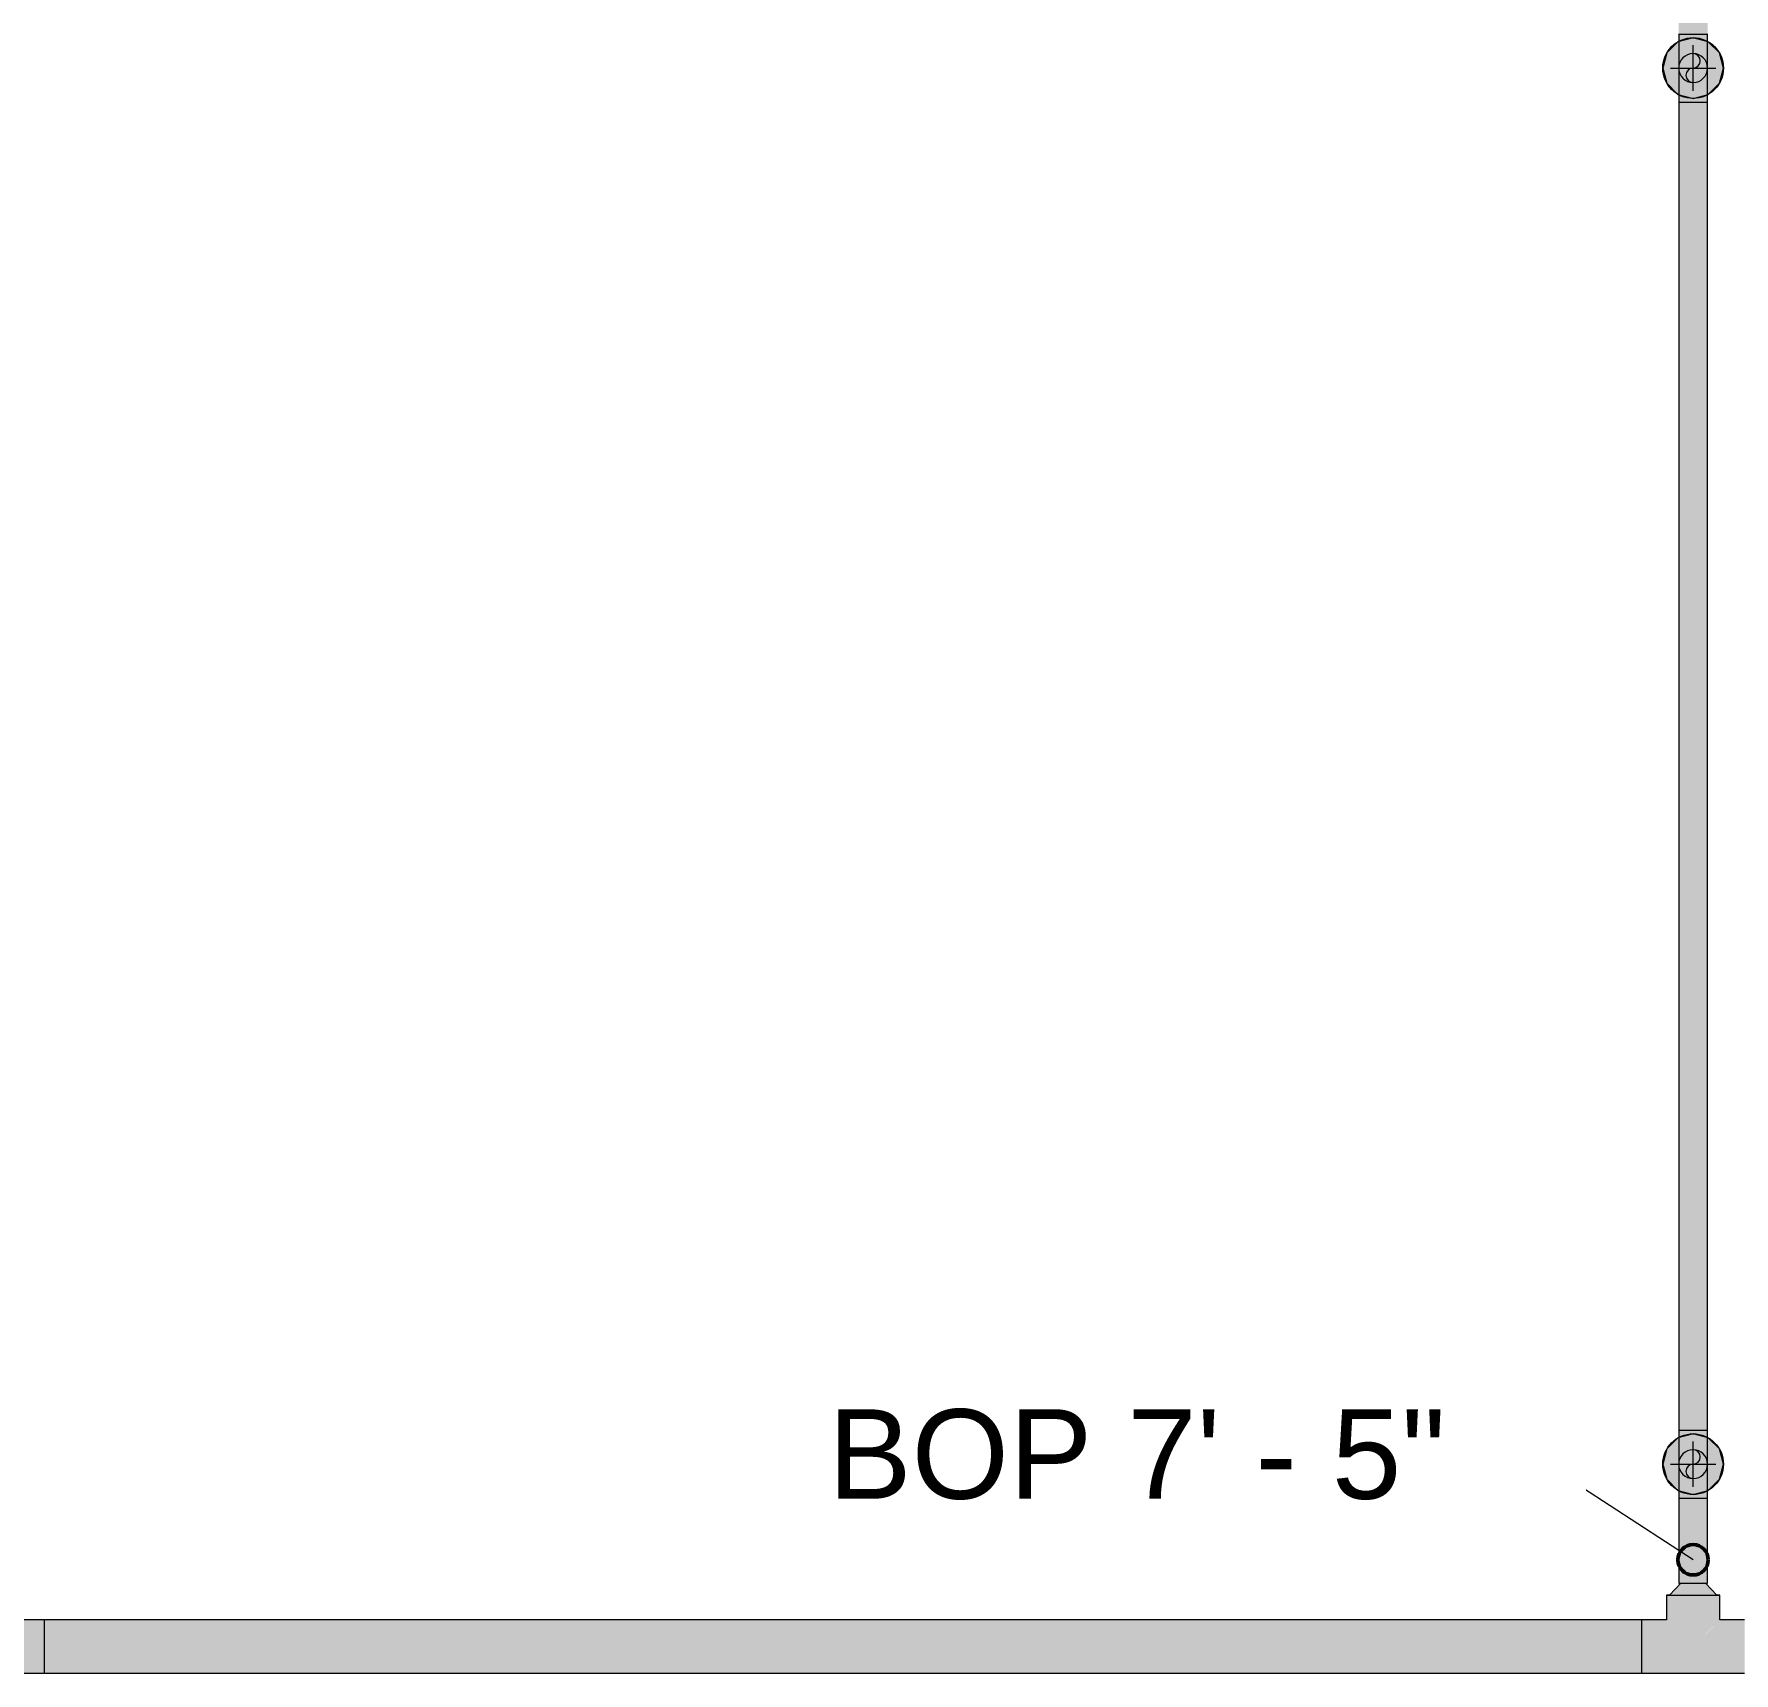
# Model space of a CAD drawing. Header units: inches. Extents: x -3385 to 41, y 7 to 1342.
# Drawn here: x -1401.3 to -1289.3, y 46 to 154 of the extents above; entities that cross this region are included whole.
import ezdxf

# ---------------------------------------------------------------- set-up
doc = ezdxf.new("R2010")
doc.units = ezdxf.units.IN
doc.header["$MEASUREMENT"] = 0
for name, color, linetype, lineweight in [('A-ANNO-NOTE', 131, 'Continuous', 9), ('G-ANNO-DIMS', 111, 'Continuous', 9), ('P-PIPE', 3, 'Continuous', 9), ('P-PIPE-CNTR', 3, 'Continuous', 9)]:
    doc.layers.add(name, color=color, linetype=linetype, lineweight=lineweight)
doc.styles.add('Arial', font='arial.ttf', dxfattribs={"height": 5.901198})

msp = doc.modelspace()

# ---------------------------------------------------------------- hatches: boundary and pattern name
at = {"layer": 'A-ANNO-NOTE'}
h = msp.add_hatch(color=256, dxfattribs=at)
edge = h.paths.add_edge_path(flags=0)
edge.add_arc((-1292, 151.743), 2, 0, 360)
for points in [[(-1292, 149.743), (-1291, 150.011), (-1290.268, 150.743), (-1290, 151.743), (-1290.268, 152.743), (-1291, 153.475), (-1292, 153.743), (-1293, 153.475), (-1293.732, 152.743), (-1294, 151.743), (-1293.732, 150.743), (-1293, 150.011)], [(-1292, 57.743), (-1291, 58.011), (-1290.268, 58.743), (-1290, 59.743), (-1290.268, 60.743), (-1291, 61.475), (-1292, 61.743), (-1293, 61.475), (-1293.732, 60.743), (-1294, 59.743), (-1293.732, 58.743), (-1293, 58.011)]]:
    msp.add_hatch(color=256, dxfattribs=at).paths.add_polyline_path(points, flags=0)
h = msp.add_hatch(color=256, dxfattribs=at)
edge = h.paths.add_edge_path(flags=0)
edge.add_arc((-1292, 59.743), 2, 0, 360)
at = {"layer": 'P-PIPE'}
h = msp.add_hatch(color=256, dxfattribs=at)
h.paths.add_polyline_path([(-1292.673, 153.985), (-1292.673, 153.985), (-1292.673, 164.105)], flags=0)
h.paths.add_polyline_path([(-1292, 153.983), (-1292, 245.495), (-1292.95, 245.498), (-1292.95, 153.987), (-1292.474, 153.984), (-1292.246, 153.984)], flags=0)
for points in [[(-1292, 153.983), (-1291.05, 153.987), (-1291.05, 245.499), (-1291.525, 245.496), (-1292, 245.495), (-1292, 164.105)], [(-1292, 150.793), (-1291.754, 150.825), (-1291.525, 150.92), (-1291.328, 151.071), (-1291.177, 151.268), (-1291.082, 151.497), (-1291.05, 151.743), (-1291.082, 151.989), (-1291.177, 152.218), (-1291.328, 152.415), (-1291.525, 152.566), (-1291.754, 152.66), (-1292, 152.693), (-1292.246, 152.66), (-1292.475, 152.566), (-1292.672, 152.415), (-1292.823, 152.218), (-1292.918, 151.989), (-1292.95, 151.743), (-1292.918, 151.497), (-1292.823, 151.268), (-1292.672, 151.071), (-1292.475, 150.92), (-1292.246, 150.825)], [(-1292, 61.983), (-1291.05, 61.987), (-1291.05, 149.499), (-1291.525, 149.496), (-1292, 149.495), (-1292, 67.886)], [(-1292, 58.793), (-1291.754, 58.825), (-1291.525, 58.92), (-1291.328, 59.071), (-1291.177, 59.268), (-1291.082, 59.497), (-1291.05, 59.743), (-1291.082, 59.989), (-1291.177, 60.218), (-1291.328, 60.415), (-1291.525, 60.566), (-1291.754, 60.66), (-1292, 60.693), (-1292.246, 60.66), (-1292.475, 60.566), (-1292.672, 60.415), (-1292.823, 60.218), (-1292.918, 59.989), (-1292.95, 59.743), (-1292.918, 59.497), (-1292.823, 59.268), (-1292.672, 59.071), (-1292.475, 58.92), (-1292.246, 58.825)], [(-1292, 51.892), (-1292, 57.495), (-1292.95, 57.498), (-1292.95, 51.896), (-1292.475, 51.893), (-1292.246, 51.893)], [(-1292, 51.892), (-1291.05, 51.896), (-1291.05, 57.499), (-1291.525, 57.496), (-1292, 57.495), (-1292, 54.141)], [(-1291.997, 51.109), (-1290.438, 51.115), (-1291.188, 51.894), (-1292.823, 51.886), (-1293.563, 51.115), (-1292.249, 51.109), (-1291.999, 51.109)], [(-1291.997, 47.722), (-1290.25, 49.479), (-1290.25, 51.115), (-1290.868, 51.11), (-1293.701, 51.114), (-1293.75, 51.115), (-1293.75, 49.479), (-1292.45, 48.175), (-1292.249, 47.975)], [(-1407.386, 45.979), (-1400.614, 45.98), (-1400.611, 46.848), (-1400.614, 49.479), (-1402.25, 49.479), (-1402.76, 48.962), (-1403.997, 47.722), (-1405.751, 49.479), (-1407.386, 49.479), (-1407.383, 48.39), (-1407.386, 46.009)], [(-1388.361, 47.729), (-1295.382, 47.729), (-1295.386, 49.479), (-1400.614, 49.479), (-1400.611, 48.39), (-1400.611, 47.729)], [(-1295.385, 45.979), (-1288.614, 45.98), (-1288.611, 46.848), (-1288.614, 49.479), (-1290.25, 49.479), (-1290.76, 48.962), (-1291.997, 47.722), (-1293.751, 49.479), (-1295.386, 49.479), (-1295.383, 48.39), (-1295.385, 45.979)]]:
    msp.add_hatch(color=256, dxfattribs=at).paths.add_polyline_path(points, flags=0)
h = msp.add_hatch(color=256, dxfattribs=at)
h.paths.add_polyline_path([(-1292.951, 151.743), (-1292.918, 151.992), (-1292.788, 152.276), (-1292.655, 152.433), (-1292.443, 152.58), (-1292.243, 152.662), (-1292, 152.694), (-1292, 153.983), (-1292.951, 153.987), (-1292.951, 151.908)], flags=0)
h.paths.add_polyline_path([(-1292, 149.495), (-1292.002, 150.793), (-1292.254, 150.827), (-1292.477, 150.921), (-1292.674, 151.073), (-1292.841, 151.31), (-1292.879, 151.381), (-1292.933, 151.561), (-1292.951, 151.743), (-1292.951, 149.499), (-1292.475, 149.496), (-1292.246, 149.495)], flags=0)
h = msp.add_hatch(color=256, dxfattribs=at)
h.paths.add_polyline_path([(-1291.05, 151.743), (-1291.05, 153.987), (-1291.525, 153.984), (-1292, 153.983), (-1291.99, 152.693), (-1291.746, 152.66), (-1291.524, 152.566), (-1291.326, 152.413), (-1291.16, 152.177), (-1291.121, 152.105), (-1291.067, 151.926), (-1291.05, 151.749)], flags=0)
h.paths.add_polyline_path([(-1292, 149.495), (-1291.05, 149.499), (-1291.05, 151.738), (-1291.082, 151.496), (-1291.213, 151.21), (-1291.346, 151.053), (-1291.539, 150.914), (-1291.754, 150.825), (-1292, 150.793), (-1292, 150.359)], flags=0)
h = msp.add_hatch(color=256, dxfattribs=at)
h.paths.add_polyline_path([(-1292, 150.793), (-1291.754, 150.825), (-1291.525, 150.92), (-1291.328, 151.072), (-1291.177, 151.269), (-1291.082, 151.498), (-1291.05, 151.747), (-1291.082, 151.991), (-1291.179, 152.221), (-1291.33, 152.417), (-1291.529, 152.568), (-1291.757, 152.662), (-1292.011, 152.693), (-1292.25, 152.66), (-1292.48, 152.563), (-1292.675, 152.413), (-1292.826, 152.214), (-1292.919, 151.985), (-1292.95, 151.735), (-1292.917, 151.494), (-1292.822, 151.265), (-1292.671, 151.07), (-1292.474, 150.919), (-1292.245, 150.825), (-1292.001, 150.793)], flags=0)
h.paths.add_polyline_path([(-1292, 150.793), (-1292.249, 150.826), (-1292.475, 150.92), (-1292.675, 151.075), (-1292.823, 151.268), (-1292.919, 151.505), (-1292.95, 151.743), (-1292.914, 151.998), (-1292.823, 152.218), (-1292.663, 152.421), (-1292.475, 152.566), (-1292.236, 152.662), (-1292, 152.693), (-1291.746, 152.657), (-1291.525, 152.566), (-1291.325, 152.41), (-1291.177, 152.218), (-1291.082, 151.989), (-1291.05, 151.742), (-1291.083, 151.495), (-1291.177, 151.268), (-1291.328, 151.071), (-1291.525, 150.92), (-1291.755, 150.825)], flags=0)
h = msp.add_hatch(color=256, dxfattribs=at)
h.paths.add_polyline_path([(-1292.673, 61.985), (-1292.673, 61.985), (-1292.673, 67.886)], flags=0)
h.paths.add_polyline_path([(-1292, 61.983), (-1292, 149.495), (-1292.95, 149.498), (-1292.95, 61.987), (-1292.474, 61.984), (-1292.246, 61.984)], flags=0)
h = msp.add_hatch(color=256, dxfattribs=at)
h.paths.add_polyline_path([(-1292.951, 59.743), (-1292.918, 59.992), (-1292.788, 60.276), (-1292.655, 60.433), (-1292.443, 60.58), (-1292.243, 60.662), (-1292, 60.694), (-1292, 61.983), (-1292.951, 61.987), (-1292.951, 59.908)], flags=0)
h.paths.add_polyline_path([(-1292, 57.495), (-1292.002, 58.793), (-1292.254, 58.827), (-1292.477, 58.921), (-1292.674, 59.073), (-1292.841, 59.31), (-1292.879, 59.381), (-1292.933, 59.561), (-1292.951, 59.743), (-1292.951, 57.499), (-1292.475, 57.496), (-1292.246, 57.495)], flags=0)
h = msp.add_hatch(color=256, dxfattribs=at)
h.paths.add_polyline_path([(-1291.05, 59.743), (-1291.05, 61.987), (-1291.525, 61.984), (-1292, 61.983), (-1291.99, 60.693), (-1291.746, 60.66), (-1291.524, 60.566), (-1291.326, 60.413), (-1291.16, 60.177), (-1291.121, 60.105), (-1291.067, 59.926), (-1291.05, 59.749)], flags=0)
h.paths.add_polyline_path([(-1292, 57.495), (-1291.05, 57.499), (-1291.05, 59.738), (-1291.082, 59.496), (-1291.213, 59.21), (-1291.346, 59.053), (-1291.539, 58.914), (-1291.754, 58.825), (-1292, 58.793), (-1292, 58.683)], flags=0)
h = msp.add_hatch(color=256, dxfattribs=at)
h.paths.add_polyline_path([(-1292, 58.793), (-1291.754, 58.825), (-1291.525, 58.92), (-1291.328, 59.072), (-1291.177, 59.269), (-1291.082, 59.498), (-1291.05, 59.747), (-1291.082, 59.991), (-1291.179, 60.221), (-1291.33, 60.417), (-1291.529, 60.568), (-1291.757, 60.662), (-1292.011, 60.693), (-1292.25, 60.66), (-1292.48, 60.563), (-1292.675, 60.413), (-1292.826, 60.214), (-1292.919, 59.985), (-1292.95, 59.735), (-1292.917, 59.494), (-1292.822, 59.265), (-1292.671, 59.07), (-1292.474, 58.919), (-1292.245, 58.825), (-1292.001, 58.793)], flags=0)
h.paths.add_polyline_path([(-1292, 58.793), (-1292.249, 58.826), (-1292.475, 58.92), (-1292.675, 59.075), (-1292.823, 59.268), (-1292.919, 59.505), (-1292.95, 59.743), (-1292.914, 59.998), (-1292.823, 60.218), (-1292.663, 60.421), (-1292.475, 60.566), (-1292.236, 60.662), (-1292, 60.693), (-1291.746, 60.657), (-1291.525, 60.566), (-1291.325, 60.41), (-1291.177, 60.218), (-1291.082, 59.989), (-1291.05, 59.742), (-1291.083, 59.495), (-1291.177, 59.268), (-1291.328, 59.071), (-1291.525, 58.92), (-1291.755, 58.825)], flags=0)
h = msp.add_hatch(color=256, dxfattribs=at)
h.paths.add_polyline_path([(-1370.886, 45.979), (-1295.386, 45.979), (-1295.383, 46.854), (-1295.382, 47.729), (-1400.611, 47.729), (-1400.614, 45.979), (-1388.361, 45.979)], flags=0)
h.paths.add_polyline_path([(-1400.612, 46.214), (-1400.613, 46.214), (-1388.361, 46.214)], flags=0)

# ---------------------------------------------------------------- linework, layer by layer
at = {"layer": 'A-ANNO-NOTE'}
for p, q in [((-1293, 153.475), (-1293.732, 152.743)), ((-1292, 153.743), (-1293, 153.475)), ((-1291, 153.475), (-1292, 153.743)), ((-1290.268, 152.743), (-1291, 153.475)), ((-1293.732, 152.743), (-1294, 151.743)), ((-1290, 151.743), (-1290.268, 152.743)), ((-1294, 151.743), (-1293.732, 150.743)), ((-1290.268, 150.743), (-1290, 151.743)), ((-1293.732, 150.743), (-1293, 150.011)), ((-1291, 150.011), (-1290.268, 150.743)), ((-1293, 150.011), (-1292, 149.743)), ((-1292, 149.743), (-1291, 150.011)), ((-1292, 61.743), (-1293, 61.475)), ((-1291, 61.475), (-1292, 61.743)), ((-1293.732, 60.743), (-1294, 59.743)), ((-1293, 61.475), (-1293.732, 60.743)), ((-1290.268, 60.743), (-1291, 61.475)), ((-1290, 59.743), (-1290.268, 60.743)), ((-1294, 59.743), (-1293.732, 58.743)), ((-1290.268, 58.743), (-1290, 59.743)), ((-1293.732, 58.743), (-1293, 58.011)), ((-1291, 58.011), (-1290.268, 58.743)), ((-1293, 58.011), (-1292, 57.743)), ((-1292, 57.743), (-1291, 58.011))]:
    msp.add_line(p, q, dxfattribs=at)
for centre in [(-1292, 151.743), (-1292, 59.743)]:
    msp.add_circle(centre, 2, dxfattribs=at)
at = {"layer": 'G-ANNO-DIMS'}
for p, q in [((-1302.934, 60.556), (-1307.107, 60.556)), ((-1292, 53.438), (-1302.934, 60.556))]:
    msp.add_line(p, q, dxfattribs=at)
at = {"layer": 'G-ANNO-DIMS', "lineweight": 50}
msp.add_circle((-1292, 53.438), 1, dxfattribs=at)
at = {"layer": 'P-PIPE'}
for p, q in [((-1292.951, 153.987), (-1292.951, 149.499)), ((-1291.05, 149.499), (-1291.05, 153.987)), ((-1292.95, 149.499), (-1292.95, 61.987)), ((-1291.05, 61.987), (-1291.05, 149.499)), ((-1292.951, 61.987), (-1292.951, 57.499)), ((-1291.05, 57.499), (-1291.05, 61.987)), ((-1292.95, 57.499), (-1292.95, 51.896)), ((-1291.05, 51.896), (-1291.05, 57.499)), ((-1293.563, 51.115), (-1292.813, 51.896)), ((-1290.438, 51.115), (-1291.188, 51.896)), ((-1293.75, 51.115), (-1293.75, 49.479)), ((-1290.25, 49.479), (-1290.25, 51.115)), ((-1400.614, 49.479), (-1402.25, 49.479)), ((-1295.386, 49.479), (-1400.614, 49.479)), ((-1293.75, 49.479), (-1295.386, 49.479)), ((-1288.614, 49.479), (-1290.25, 49.479)), ((-1407.386, 45.979), (-1400.614, 45.979)), ((-1400.614, 45.979), (-1295.386, 45.979)), ((-1295.386, 45.979), (-1288.614, 45.979))]:
    msp.add_line(p, q, dxfattribs=at)
for centre, radius, start, end in [((-1292, 151.743), 0.95, 0, 180), ((-1292, 152.218), 0.475, 270, 90), ((-1292, 151.743), 0.95, 180, 0), ((-1292, 151.268), 0.475, 90, 270), ((-1292, 59.743), 0.95, 0, 180), ((-1292, 60.218), 0.475, 270, 90), ((-1292, 59.743), 0.95, 180, 360), ((-1292, 59.268), 0.475, 90, 270)]:
    msp.add_arc(centre, radius, start, end, dxfattribs=at)
for centre, major_axis, ratio, start_param, end_param in [((-1292, 153.987), (0.951, 0), 0.0041666, 3.1415927, 3.403392), ((-1292, 153.987), (0.951, 0), 0.0041666, 3.4054884, 3.6651914), ((-1292, 153.987), (0.951, 0), 0.0041666, 3.6663729, 3.9269908), ((-1292, 153.987), (0.95, 0), 0.0041666, 3.6651914, 3.9260253), ((-1292, 153.987), (0.951, 0), 0.0041666, 3.9277311, 4.1887902), ((-1292, 153.987), (0.95, 0), 0.0041666, 3.9269908, 4.1882663), ((-1292, 153.987), (0.951, 0), 0.0041666, 4.1892397, 4.4505896), ((-1292, 153.987), (0.95, 0), 0.0041666, 4.1887902, 4.4503567), ((-1292, 153.987), (0.951, 0), 0.0041666, 4.4508064, 4.712389), ((-1292, 153.987), (0.95, 0), 0.0041666, 4.4505896, 4.712389), ((-1292, 153.987), (0.951, 0), 0.0041666, 4.712389, 4.9739716), ((-1292, 153.987), (0.95, 0), 0.0041666, 4.712389, 4.9741884), ((-1292, 153.987), (0.951, 0), 0.0041666, 4.9741884, 5.2355383), ((-1292, 153.987), (0.95, 0), 0.0041666, 4.9744212, 5.2359878), ((-1292, 153.987), (0.951, 0), 0.0041666, 5.2359878, 5.4970469), ((-1292, 153.987), (0.95, 0), 0.0041666, 5.2365116, 5.4977871), ((-1292, 153.987), (0.951, 0), 0.0041666, 5.4977871, 5.758405), ((-1292, 153.987), (0.95, 0), 0.0041666, 5.4987526, 5.7595865), ((-1292, 153.987), (0.951, 0), 0.0041666, 5.7595865, 6.0192896), ((-1292, 153.987), (0.951, 0), 0.0041666, 6.0213859, 6.2831853), ((-1292, 149.499), (0.951, 0), 0.0041666, 3.1415927, 4.712389), ((-1292, 149.499), (0.95, 0), 0.0041666, 3.6651914, 3.9260253), ((-1292, 149.499), (0.95, 0), 0.0041666, 3.9269908, 4.1882663), ((-1292, 149.499), (0.95, 0), 0.0041666, 4.1887902, 4.4503567), ((-1292, 149.499), (0.95, 0), 0.0041666, 4.4505896, 4.712389), ((-1292, 149.499), (0.951, 0), 0.0041666, 4.712389, 6.2831853), ((-1292, 149.499), (0.95, 0), 0.0041666, 4.712389, 4.9741884), ((-1292, 149.499), (0.95, 0), 0.0041666, 4.9744212, 5.2359878), ((-1292, 149.499), (0.95, 0), 0.0041666, 5.2365116, 5.4977871), ((-1292, 149.499), (0.95, 0), 0.0041666, 5.4987526, 5.7595865), ((-1292, 61.987), (0.951, 0), 0.0041666, 3.1415927, 3.403392), ((-1292, 61.987), (0.951, 0), 0.0041666, 3.4054884, 3.6651914), ((-1292, 61.987), (0.951, 0), 0.0041666, 3.6663729, 3.9269908), ((-1292, 61.987), (0.95, 0), 0.0041666, 3.6651914, 3.9260253), ((-1292, 61.987), (0.951, 0), 0.0041666, 3.9277311, 4.1887902), ((-1292, 61.987), (0.95, 0), 0.0041666, 3.9269908, 4.1882663), ((-1292, 61.987), (0.951, 0), 0.0041666, 4.1892397, 4.4505896), ((-1292, 61.987), (0.95, 0), 0.0041666, 4.1887902, 4.4503567), ((-1292, 61.987), (0.951, 0), 0.0041666, 4.4508064, 4.712389), ((-1292, 61.987), (0.95, 0), 0.0041666, 4.4505896, 4.712389), ((-1292, 61.987), (0.951, 0), 0.0041666, 4.712389, 4.9739716), ((-1292, 61.987), (0.95, 0), 0.0041666, 4.712389, 4.9741884), ((-1292, 61.987), (0.951, 0), 0.0041666, 4.9741884, 5.2355383), ((-1292, 61.987), (0.95, 0), 0.0041666, 4.9744212, 5.2359878), ((-1292, 61.987), (0.951, 0), 0.0041666, 5.2359878, 5.4970469), ((-1292, 61.987), (0.95, 0), 0.0041666, 5.2365116, 5.4977871), ((-1292, 61.987), (0.951, 0), 0.0041666, 5.4977871, 5.758405), ((-1292, 61.987), (0.95, 0), 0.0041666, 5.4987526, 5.7595865), ((-1292, 61.987), (0.951, 0), 0.0041666, 5.7595865, 6.0192896), ((-1292, 61.987), (0.951, 0), 0.0041666, 6.0213859, 6.2831853), ((-1292, 57.499), (0.951, 0), 0.0041666, 3.1415927, 4.712389), ((-1292, 57.499), (0.95, 0), 0.0041666, 3.6651914, 3.9260253), ((-1292, 57.499), (0.95, 0), 0.0041666, 3.9269908, 4.1882663), ((-1292, 57.499), (0.95, 0), 0.0041666, 4.1887902, 4.4503567), ((-1292, 57.499), (0.95, 0), 0.0041666, 4.4505896, 4.712389), ((-1292, 57.499), (0.951, 0), 0.0041666, 4.712389, 6.2831853), ((-1292, 57.499), (0.95, 0), 0.0041666, 4.712389, 4.9741884), ((-1292, 57.499), (0.95, 0), 0.0041666, 4.9744212, 5.2359878), ((-1292, 57.499), (0.95, 0), 0.0041666, 5.2365116, 5.4977871), ((-1292, 57.499), (0.95, 0), 0.0041666, 5.4987526, 5.7595865), ((-1292, 51.896), (0.95, 0), 0.0041666, 3.1415927, 4.712389), ((-1292, 51.896), (0.95, 0), 0.0041666, 4.712389, 6.2831853), ((-1292, 51.115), (1.75, 0), 0.0041666, 2.6833479, 3.1415927), ((-1292, 51.115), (1.75, 0), 0.0041666, 3.1436923, 6.2831853), ((-1292, 51.115), (1.75, 0), 0.0041666, 0.0020996, 0.4575606), ((-1400.614, 47.729), (0, 1.75), 0.0020997, 6.1501904, 6.2790187), ((-1400.614, 47.729), (0, 1.75), 0.0020997, 6.0213859, 6.1502142), ((-1400.614, 47.729), (0, 1.75), 0.0020997, 5.888391, 6.0172193), ((-1400.614, 47.729), (0, 1.75), 0.0020997, 5.7595865, 5.8884148), ((-1295.386, 47.729), (0, 1.75), 0.0020997, 6.1501904, 6.2790187), ((-1295.386, 47.729), (0, 1.75), 0.0020997, 6.0213859, 6.1502142), ((-1295.386, 47.729), (0, 1.75), 0.0020997, 5.888391, 6.0172193), ((-1295.386, 47.729), (0, 1.75), 0.0020997, 5.7595865, 5.8884148), ((-1400.614, 47.729), (0, 1.75), 0.0020997, 5.4977871, 5.7561421), ((-1400.614, 47.729), (0, 1.75), 0.0020997, 5.498458, 5.7554199), ((-1400.614, 47.729), (0, 1.75), 0.0020997, 5.2363734, 5.4936205), ((-1400.614, 47.729), (0, 1.75), 0.0020997, 5.2359878, 5.4940551), ((-1400.614, 47.729), (0, 1.75), 0.0020997, 4.9743854, 5.2318211), ((-1400.614, 47.729), (0, 1.75), 0.0020997, 4.9741884, 5.2320662), ((-1400.614, 47.729), (0, 1.75), 0.0020997, 4.7124347, 4.9700217), ((-1400.614, 47.729), (0, 1.75), 0.0020997, 4.712389, 4.9701151), ((-1295.386, 47.729), (0, 1.75), 0.0020997, 5.4977871, 5.7561421), ((-1295.386, 47.729), (0, 1.75), 0.0020997, 5.498458, 5.7554199), ((-1295.386, 47.729), (0, 1.75), 0.0020997, 5.2363734, 5.4936205), ((-1295.386, 47.729), (0, 1.75), 0.0020997, 5.2359878, 5.4940551), ((-1295.386, 47.729), (0, 1.75), 0.0020997, 4.9743854, 5.2318211), ((-1295.386, 47.729), (0, 1.75), 0.0020997, 4.9741884, 5.2320662), ((-1295.386, 47.729), (0, 1.75), 0.0020997, 4.7124347, 4.9700217), ((-1295.386, 47.729), (0, 1.75), 0.0020997, 4.712389, 4.9701151), ((-1400.614, 47.729), (0, 1.75), 0.0020997, 4.4504939, 4.7082223), ((-1400.614, 47.729), (0, 1.75), 0.0020997, 4.4505896, 4.7081744), ((-1400.614, 47.729), (0, 1.75), 0.0020997, 4.1885425, 4.446423), ((-1400.614, 47.729), (0, 1.75), 0.0020997, 4.1887902, 4.4462233), ((-1295.386, 47.729), (0, 1.75), 0.0020997, 4.4504939, 4.7082223), ((-1295.386, 47.729), (0, 1.75), 0.0020997, 4.4505896, 4.7081744), ((-1295.386, 47.729), (0, 1.75), 0.0020997, 4.1885425, 4.446423), ((-1295.386, 47.729), (0, 1.75), 0.0020997, 4.1887902, 4.4462233), ((-1400.614, 47.729), (0, 1.75), 0.0020997, 3.403392, 3.5322203), ((-1400.614, 47.729), (0, 1.75), 0.0020997, 3.1415927, 3.3992254), ((-1400.614, 47.729), (0, 1.75), 0.0020997, 3.1415927, 3.2704209), ((-1400.614, 47.729), (0, 1.75), 0.0020997, 3.6644631, 3.9228242), ((-1400.614, 47.729), (0, 1.75), 0.0020997, 3.6651914, 3.9221473), ((-1400.614, 47.729), (0, 1.75), 0.0020997, 3.5321965, 3.6610248), ((-1400.614, 47.729), (0, 1.75), 0.0020997, 3.9265527, 4.1846236), ((-1400.614, 47.729), (0, 1.75), 0.0020997, 3.9269908, 4.1842344), ((-1295.386, 47.729), (0, 1.75), 0.0020997, 3.1415927, 3.3992254), ((-1295.386, 47.729), (0, 1.75), 0.0020997, 3.1415927, 3.2704209), ((-1295.386, 47.729), (0, 1.75), 0.0020997, 3.5321965, 3.6610248), ((-1295.386, 47.729), (0, 1.75), 0.0020997, 3.403392, 3.5322203), ((-1295.386, 47.729), (0, 1.75), 0.0020997, 3.9265527, 4.1846236), ((-1295.386, 47.729), (0, 1.75), 0.0020997, 3.9269908, 4.1842344), ((-1295.386, 47.729), (0, 1.75), 0.0020997, 3.6644631, 3.9228242), ((-1295.386, 47.729), (0, 1.75), 0.0020997, 3.6651914, 3.9221473)]:
    msp.add_ellipse(centre, major_axis=major_axis, ratio=ratio, start_param=start_param, end_param=end_param, dxfattribs=at)
at = {"layer": 'P-PIPE-CNTR'}
for p, q in [((-1292, 150.243), (-1292, 153.243)), ((-1293.5, 151.743), (-1290.5, 151.743)), ((-1292, 58.243), (-1292, 61.243)), ((-1293.5, 59.743), (-1290.5, 59.743))]:
    msp.add_line(p, q, dxfattribs=at)

# ---------------------------------------------------------------- next in the draw order: texts
at = {"layer": 'G-ANNO-DIMS', "insert": (-1348.987, 63.361), "char_height": 5.9012, "width": 48.456, "attachment_point": 1, "line_spacing_factor": 0.938532, "style": 'Arial', "bg_fill": 3, "box_fill_scale": 1.25, "bg_fill_color": 0, "bg_fill_transparency": 0}
msp.add_mtext('BOP 7\' - 5"', dxfattribs=at)

doc.saveas('drawing.dxf')
